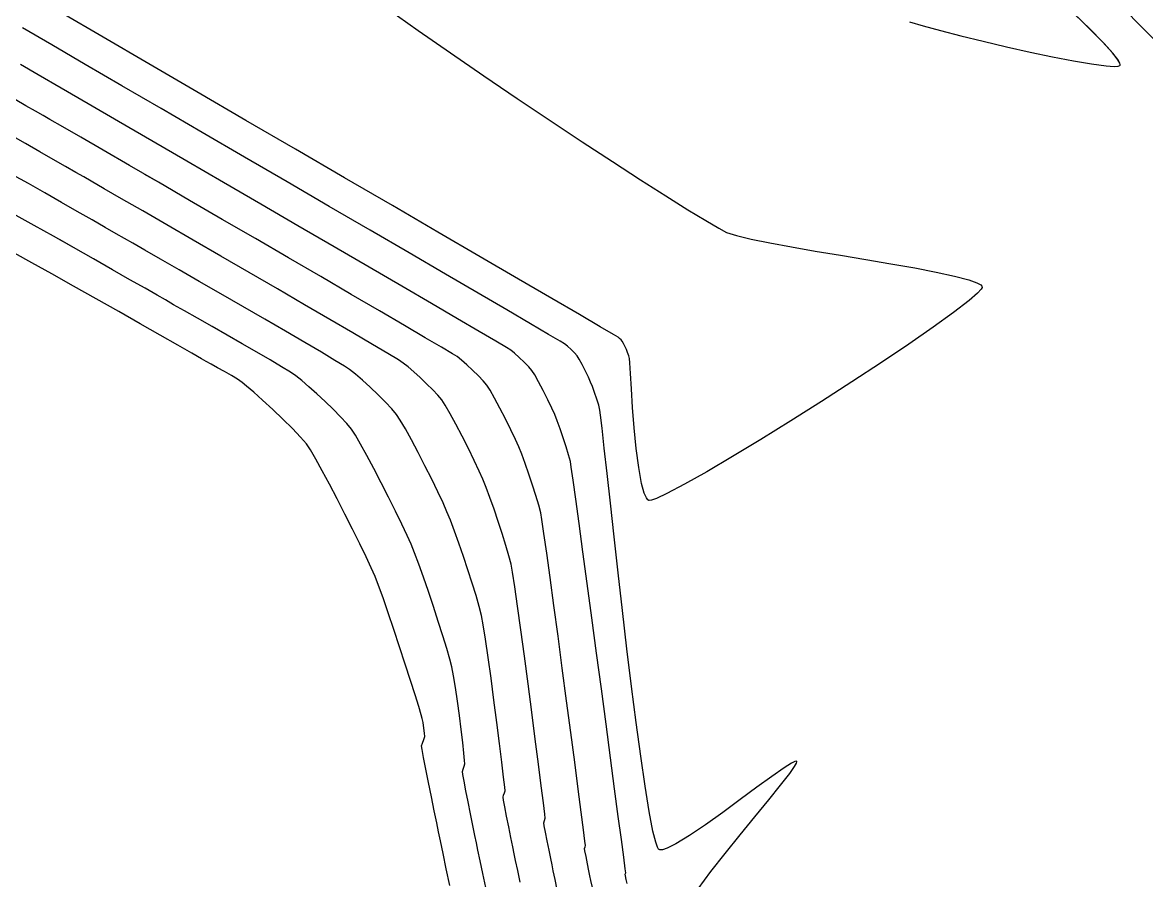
# Model space of a CAD drawing. Header units: metres. Extents: x 708868 to 711043, y 5411316 to 5413138.
# Drawn here: x 709590.9 to 709685.6, y 5411731.6 to 5411803.9 of the extents above; entities that cross this region are included whole.
import ezdxf

# ---------------------------------------------------------------- set-up
doc = ezdxf.new("R2010")
doc.units = ezdxf.units.M
for name, color, linetype in [('Rionegro 2010_Contours', 7, 'Continuous'), ('Rionegro 2014_Contours', 7, 'Continuous'), ('Rionegro 2018_Contours', 7, 'Continuous')]:
    doc.layers.add(name, color=color, linetype=linetype)

msp = doc.modelspace()

# ---------------------------------------------------------------- linework, layer by layer
at = {"layer": 'Rionegro 2010_Contours'}
for points in [[(709665.632, 5411803.98, 236), (709666.771, 5411803.635, 236), (709668.237, 5411803.23, 236), (709669.95, 5411802.787, 236), (709671.83, 5411802.325, 236), (709673.798, 5411801.863, 236), (709675.775, 5411801.422, 236), (709677.68, 5411801.021, 236), (709679.434, 5411800.68, 236), (709680.959, 5411800.419, 236), (709682.173, 5411800.258, 236), (709682.868, 5411800.215, 236), (709683.201, 5411800.238, 236), (709683.324, 5411800.283, 236), (709683.354, 5411800.315, 236), (709683.366, 5411800.359, 236), (709683.34, 5411800.487, 236), (709683.181, 5411800.769, 236), (709682.773, 5411801.296, 236), (709681.993, 5411802.157, 236), (709680.977, 5411803.193, 236), (709679.794, 5411804.349, 236)], [(709647.828, 5411730.899, 236), (709648.902, 5411732.344, 236), (709650.103, 5411733.882, 236), (709651.361, 5411735.446, 236), (709652.605, 5411736.968, 236), (709653.763, 5411738.384, 236), (709654.765, 5411739.624, 236), (709655.54, 5411740.624, 236), (709655.949, 5411741.204, 236), (709656.108, 5411741.49, 236), (709656.136, 5411741.601, 236), (709656.124, 5411741.631, 236), (709656.093, 5411741.646, 236), (709655.975, 5411741.625, 236), (709655.674, 5411741.479, 236), (709655.065, 5411741.095, 236), (709654.029, 5411740.37, 236), (709652.767, 5411739.447, 236), (709651.362, 5411738.407, 236), (709649.894, 5411737.331, 236), (709648.449, 5411736.297, 236), (709647.107, 5411735.388, 236), (709645.953, 5411734.682, 236), (709645.219, 5411734.319, 236), (709644.808, 5411734.19, 236), (709644.609, 5411734.182, 236), (709644.535, 5411734.204, 236), (709644.492, 5411734.238, 236), (709644.399, 5411734.392, 236), (709644.245, 5411734.826, 236), (709644.018, 5411735.755, 236), (709643.701, 5411737.417, 236), (709643.355, 5411739.554, 236), (709642.988, 5411742.08, 236), (709642.607, 5411744.908, 236), (709642.219, 5411747.953, 236), (709641.83, 5411751.127, 236), (709641.45, 5411754.343, 236), (709641.084, 5411757.517, 236), (709640.741, 5411760.56, 236), (709640.427, 5411763.387, 236), (709640.15, 5411765.911, 236), (709639.916, 5411768.046, 236), (709639.735, 5411769.705, 236), (709639.611, 5411770.801, 236), (709639.554, 5411771.249, 236), (709639.446, 5411771.651, 236), (709639.286, 5411772.165, 236), (709639.103, 5411772.714, 236), (709638.922, 5411773.221, 236), (709638.77, 5411773.609, 236), (709638.588, 5411774.008, 236), (709638.332, 5411774.53, 236), (709638.052, 5411775.073, 236), (709637.801, 5411775.535, 236), (709637.628, 5411775.815, 236), (709637.416, 5411776.057, 236), (709637.119, 5411776.351, 236), (709636.809, 5411776.633, 236), (709636.56, 5411776.839, 236), (709636.198, 5411777.056, 236), (709635.227, 5411777.627, 236), (709633.712, 5411778.514, 236), (709631.716, 5411779.68, 236), (709629.302, 5411781.089, 236), (709626.535, 5411782.703, 236), (709623.477, 5411784.486, 236), (709620.192, 5411786.401, 236), (709616.745, 5411788.41, 236), (709613.197, 5411790.477, 236), (709609.614, 5411792.564, 236), (709606.057, 5411794.635, 236), (709602.592, 5411796.653, 236), (709599.282, 5411798.58, 236), (709596.189, 5411800.381, 236), (709593.378, 5411802.017, 236), (709590.912, 5411803.451, 236)], [(709641.84, 5411731.327, 237), (709641.769, 5411731.681, 237), (709641.708, 5411731.993, 237), (709641.683, 5411732.131, 237), (709641.702, 5411732.19, 237), (709641.721, 5411732.25, 237), (709641.676, 5411732.588, 237), (709641.55, 5411733.546, 237), (709641.353, 5411735.042, 237), (709641.095, 5411736.994, 237), (709640.787, 5411739.322, 237), (709640.439, 5411741.944, 237), (709640.063, 5411744.778, 237), (709639.669, 5411747.744, 237), (709639.267, 5411750.759, 237), (709638.869, 5411753.743, 237), (709638.484, 5411756.614, 237), (709638.123, 5411759.291, 237), (709637.798, 5411761.693, 237), (709637.518, 5411763.737, 237), (709637.295, 5411765.344, 237), (709637.138, 5411766.431, 237), (709637.059, 5411766.917, 237), (709636.915, 5411767.463, 237), (709636.706, 5411768.154, 237), (709636.458, 5411768.915, 237), (709636.198, 5411769.672, 237), (709635.952, 5411770.351, 237), (709635.744, 5411770.877, 237), (709635.5, 5411771.416, 237), (709635.16, 5411772.117, 237), (709634.774, 5411772.883, 237), (709634.39, 5411773.614, 237), (709634.058, 5411774.211, 237), (709633.828, 5411774.578, 237), (709633.559, 5411774.892, 237), (709633.183, 5411775.275, 237), (709632.762, 5411775.673, 237), (709632.36, 5411776.032, 237), (709632.037, 5411776.295, 237), (709631.677, 5411776.515, 237), (709630.77, 5411777.052, 237), (709629.374, 5411777.872, 237), (709627.551, 5411778.939, 237), (709625.36, 5411780.22, 237), (709622.861, 5411781.678, 237), (709620.115, 5411783.28, 237), (709617.181, 5411784.99, 237), (709614.12, 5411786.773, 237), (709610.991, 5411788.595, 237), (709607.855, 5411790.42, 237), (709604.771, 5411792.214, 237), (709601.8, 5411793.942, 237), (709599.002, 5411795.569, 237), (709596.437, 5411797.06, 237), (709594.165, 5411798.38, 237), (709592.247, 5411799.495, 237), (709590.741, 5411800.369, 237)], [(709635.96, 5411730.803, 239), (709635.777, 5411731.675, 239), (709635.623, 5411732.415, 239), (709635.52, 5411732.91, 239), (709635.412, 5411733.439, 239), (709635.266, 5411734.158, 239), (709635.109, 5411734.942, 239), (709634.965, 5411735.669, 239), (709634.861, 5411736.214, 239), (709634.823, 5411736.452, 239), (709634.885, 5411736.648, 239), (709634.949, 5411736.843, 239), (709634.908, 5411737.195, 239), (709634.79, 5411738.139, 239), (709634.609, 5411739.574, 239), (709634.376, 5411741.397, 239), (709634.105, 5411743.504, 239), (709633.808, 5411745.792, 239), (709633.497, 5411748.16, 239), (709633.186, 5411750.503, 239), (709632.888, 5411752.719, 239), (709632.614, 5411754.705, 239), (709632.378, 5411756.358, 239), (709632.192, 5411757.575, 239), (709632.07, 5411758.254, 239), (709631.887, 5411758.965, 239), (709631.631, 5411759.841, 239), (709631.323, 5411760.827, 239), (709630.983, 5411761.866, 239), (709630.63, 5411762.9, 239), (709630.284, 5411763.874, 239), (709629.965, 5411764.73, 239), (709629.692, 5411765.412, 239), (709629.381, 5411766.108, 239), (709628.96, 5411766.995, 239), (709628.467, 5411767.996, 239), (709627.938, 5411769.038, 239), (709627.412, 5411770.044, 239), (709626.927, 5411770.941, 239), (709626.52, 5411771.652, 239), (709626.229, 5411772.102, 239), (709625.906, 5411772.49, 239), (709625.468, 5411772.957, 239), (709624.956, 5411773.467, 239), (709624.411, 5411773.982, 239), (709623.875, 5411774.468, 239), (709623.387, 5411774.888, 239), (709622.99, 5411775.206, 239), (709622.581, 5411775.468, 239), (709621.692, 5411776.003, 239), (709620.391, 5411776.773, 239), (709618.743, 5411777.742, 239), (709616.815, 5411778.87, 239), (709614.674, 5411780.119, 239), (709612.384, 5411781.451, 239), (709610.014, 5411782.828, 239), (709607.629, 5411784.212, 239), (709605.295, 5411785.565, 239), (709603.078, 5411786.849, 239), (709601.046, 5411788.024, 239), (709599.263, 5411789.055, 239), (709597.798, 5411789.901, 239), (709596.714, 5411790.526, 239), (709596.08, 5411790.89, 239), (709595.404, 5411791.278, 239), (709594.53, 5411791.78, 239), (709593.503, 5411792.371, 239), (709592.365, 5411793.023, 239), (709591.161, 5411793.711, 239), (709589.933, 5411794.409, 239)], [(709638.912, 5411730.998, 238), (709638.789, 5411731.592, 238), (709638.707, 5411731.986, 238), (709638.619, 5411732.417, 238), (709638.501, 5411733.005, 238), (709638.381, 5411733.607, 238), (709638.289, 5411734.083, 238), (709638.253, 5411734.292, 238), (709638.293, 5411734.419, 238), (709638.335, 5411734.546, 238), (709638.291, 5411734.896, 238), (709638.166, 5411735.865, 238), (709637.972, 5411737.359, 238), (709637.721, 5411739.287, 238), (709637.424, 5411741.556, 238), (709637.093, 5411744.073, 238), (709636.741, 5411746.745, 238), (709636.379, 5411749.48, 238), (709636.019, 5411752.184, 238), (709635.673, 5411754.766, 238), (709635.352, 5411757.132, 238), (709635.069, 5411759.189, 238), (709634.836, 5411760.846, 238), (709634.664, 5411762.009, 238), (709634.565, 5411762.585, 238), (709634.397, 5411763.228, 238), (709634.159, 5411764.03, 238), (709633.874, 5411764.927, 238), (709633.564, 5411765.853, 238), (709633.253, 5411766.741, 238), (709632.964, 5411767.527, 238), (709632.718, 5411768.144, 238), (709632.435, 5411768.776, 238), (709632.045, 5411769.589, 238), (709631.592, 5411770.498, 238), (709631.121, 5411771.414, 238), (709630.674, 5411772.251, 238), (709630.295, 5411772.922, 238), (709630.029, 5411773.34, 238), (709629.726, 5411773.698, 238), (709629.31, 5411774.134, 238), (709628.83, 5411774.601, 238), (709628.337, 5411775.056, 238), (709627.881, 5411775.454, 238), (709627.513, 5411775.751, 238), (709627.127, 5411775.991, 238), (709626.217, 5411776.535, 238), (709624.845, 5411777.344, 238), (709623.077, 5411778.381, 238), (709620.977, 5411779.609, 238), (709618.609, 5411780.992, 238), (709616.036, 5411782.491, 238), (709613.324, 5411784.07, 238), (709610.537, 5411785.692, 238), (709607.738, 5411787.319, 238), (709604.993, 5411788.914, 238), (709602.364, 5411790.44, 238), (709601.159, 5411791.14, 238)], [(709629.929, 5411731.011, 241), (709629.683, 5411732.184, 241), (709629.458, 5411733.26, 241), (709629.274, 5411734.147, 241), (709629.147, 5411734.759, 241), (709629.017, 5411735.394, 241), (709628.845, 5411736.24, 241), (709628.649, 5411737.208, 241), (709628.448, 5411738.21, 241), (709628.261, 5411739.156, 241), (709628.105, 5411739.957, 241), (709628, 5411740.526, 241), (709627.963, 5411740.773, 241), (709628.019, 5411740.978, 241), (709628.117, 5411741.231, 241), (709628.177, 5411741.437, 241), (709628.156, 5411741.698, 241), (709628.091, 5411742.322, 241), (709627.99, 5411743.224, 241), (709627.86, 5411744.316, 241), (709627.711, 5411745.511, 241), (709627.55, 5411746.722, 241), (709627.386, 5411747.864, 241), (709627.226, 5411748.849, 241), (709627.081, 5411749.59, 241), (709626.908, 5411750.256, 241), (709626.647, 5411751.153, 241), (709626.318, 5411752.226, 241), (709625.938, 5411753.419, 241), (709625.527, 5411754.675, 241), (709625.102, 5411755.938, 241), (709624.682, 5411757.153, 241), (709624.286, 5411758.264, 241), (709623.933, 5411759.213, 241), (709623.64, 5411759.947, 241), (709623.316, 5411760.678, 241), (709622.873, 5411761.621, 241), (709622.343, 5411762.714, 241), (709621.753, 5411763.9, 241), (709621.134, 5411765.118, 241), (709620.515, 5411766.31, 241), (709619.926, 5411767.416, 241), (709619.396, 5411768.377, 241), (709618.954, 5411769.133, 241), (709618.629, 5411769.626, 241), (709618.231, 5411770.111, 241), (709617.699, 5411770.687, 241), (709617.074, 5411771.321, 241), (709616.396, 5411771.976, 241), (709615.704, 5411772.618, 241), (709615.038, 5411773.213, 241), (709614.438, 5411773.724, 241), (709613.944, 5411774.118, 241), (709613.477, 5411774.434, 241), (709612.736, 5411774.895, 241), (709611.777, 5411775.468, 241), (709610.657, 5411776.125, 241), (709609.429, 5411776.835, 241), (709608.152, 5411777.568, 241), (709606.879, 5411778.294, 241), (709605.667, 5411778.983, 241), (709604.571, 5411779.604, 241), (709603.648, 5411780.128, 241), (709602.952, 5411780.524, 241), (709602.256, 5411780.923, 241), (709601.241, 5411781.505, 241), (709599.968, 5411782.233, 241), (709598.5, 5411783.073, 241), (709596.898, 5411783.986, 241), (709595.224, 5411784.937, 241), (709594.081, 5411785.584, 241)], [(709626.904, 5411731.166, 242), (709626.606, 5411732.58, 242), (709626.336, 5411733.876, 242), (709626.114, 5411734.946, 242), (709625.961, 5411735.684, 242), (709625.804, 5411736.449, 242), (709625.596, 5411737.469, 242), (709625.36, 5411738.636, 242), (709625.118, 5411739.843, 242), (709624.892, 5411740.984, 242), (709624.705, 5411741.95, 242), (709624.577, 5411742.636, 242), (709624.533, 5411742.933, 242), (709624.601, 5411743.181, 242), (709624.719, 5411743.486, 242), (709624.791, 5411743.734, 242), (709624.776, 5411744.002, 242), (709624.723, 5411744.44, 242), (709624.652, 5411744.906, 242), (709624.586, 5411745.258, 242), (709624.497, 5411745.562, 242), (709624.286, 5411746.245, 242), (709623.976, 5411747.232, 242), (709623.59, 5411748.449, 242), (709623.149, 5411749.823, 242), (709622.676, 5411751.28, 242), (709622.193, 5411752.745, 242), (709621.724, 5411754.145, 242), (709621.289, 5411755.406, 242), (709620.912, 5411756.454, 242), (709620.614, 5411757.214, 242), (709620.295, 5411757.935, 242), (709619.855, 5411758.875, 242), (709619.321, 5411759.981, 242), (709618.719, 5411761.2, 242), (709618.076, 5411762.479, 242), (709617.418, 5411763.762, 242), (709616.771, 5411764.998, 242), (709616.162, 5411766.132, 242), (709615.618, 5411767.111, 242), (709615.165, 5411767.881, 242), (709614.83, 5411768.389, 242), (709614.34, 5411768.97, 242), (709613.657, 5411769.688, 242), (709612.849, 5411770.484, 242), (709611.988, 5411771.299, 242), (709611.144, 5411772.075, 242), (709610.388, 5411772.752, 242), (709609.79, 5411773.271, 242), (709609.42, 5411773.573, 242), (709609.028, 5411773.839, 242), (709608.51, 5411774.153, 242), (709607.926, 5411774.487, 242), (709607.337, 5411774.814, 242), (709606.804, 5411775.108, 242), (709606.388, 5411775.341, 242), (709605.994, 5411775.567, 242), (709605.171, 5411776.038, 242), (709603.99, 5411776.713, 242), (709602.524, 5411777.551, 242), (709600.842, 5411778.509, 242), (709599.018, 5411779.547, 242), (709597.121, 5411780.622, 242), (709595.224, 5411781.694, 242), (709593.397, 5411782.72, 242), (709591.712, 5411783.659, 242), (709590.24, 5411784.47, 242)]]:
    msp.add_polyline3d(points, dxfattribs=at)
at = {"layer": 'Rionegro 2014_Contours'}
for points in [[(709621.638, 5411805.098, 235), (709624.241, 5411803.245, 235), (709626.965, 5411801.342, 235), (709629.76, 5411799.42, 235), (709632.573, 5411797.511, 235), (709635.353, 5411795.648, 235), (709638.049, 5411793.862, 235), (709640.609, 5411792.186, 235), (709642.981, 5411790.651, 235), (709645.114, 5411789.29, 235), (709646.956, 5411788.134, 235), (709648.456, 5411787.217, 235), (709649.562, 5411786.569, 235), (709650.222, 5411786.222, 235), (709651.051, 5411785.946, 235), (709652.285, 5411785.646, 235), (709653.852, 5411785.328, 235), (709655.676, 5411784.994, 235), (709657.683, 5411784.648, 235), (709659.799, 5411784.295, 235), (709661.95, 5411783.938, 235), (709664.061, 5411783.58, 235), (709666.059, 5411783.225, 235), (709667.869, 5411782.878, 235), (709669.417, 5411782.542, 235), (709670.628, 5411782.22, 235), (709671.305, 5411781.976, 235), (709671.618, 5411781.802, 235), (709671.724, 5411781.691, 235), (709671.745, 5411781.637, 235), (709671.741, 5411781.582, 235), (709671.658, 5411781.43, 235), (709671.356, 5411781.099, 235), (709670.65, 5411780.482, 235), (709669.334, 5411779.465, 235), (709667.611, 5411778.222, 235), (709665.558, 5411776.801, 235), (709663.255, 5411775.252, 235), (709660.779, 5411773.625, 235), (709658.209, 5411771.97, 235), (709655.623, 5411770.335, 235), (709653.099, 5411768.77, 235), (709650.716, 5411767.326, 235), (709648.552, 5411766.05, 235), (709646.686, 5411764.994, 235), (709645.196, 5411764.206, 235), (709644.326, 5411763.802, 235), (709643.889, 5411763.648, 235), (709643.71, 5411763.623, 235), (709643.655, 5411763.634, 235), (709643.588, 5411763.678, 235), (709643.459, 5411763.839, 235), (709643.278, 5411764.248, 235), (709643.059, 5411765.06, 235), (709642.818, 5411766.412, 235), (709642.614, 5411768.015, 235), (709642.444, 5411769.738, 235), (709642.307, 5411771.451, 235), (709642.2, 5411773.023, 235), (709642.123, 5411774.322, 235), (709642.073, 5411775.218, 235), (709642.049, 5411775.581, 235), (709641.981, 5411775.818, 235), (709641.883, 5411776.11, 235), (709641.796, 5411776.342, 235), (709641.684, 5411776.58, 235), (709641.536, 5411776.868, 235), (709641.428, 5411777.053, 235), (709641.329, 5411777.162, 235), (709641.196, 5411777.288, 235), (709641.083, 5411777.383, 235), (709640.688, 5411777.616, 235), (709639.576, 5411778.265, 235), (709637.823, 5411779.289, 235), (709635.503, 5411780.641, 235), (709632.693, 5411782.28, 235), (709629.467, 5411784.161, 235), (709625.9, 5411786.24, 235), (709622.068, 5411788.474, 235), (709618.046, 5411790.818, 235), (709613.909, 5411793.228, 235), (709609.733, 5411795.662, 235), (709605.592, 5411798.075, 235), (709601.562, 5411800.423, 235), (709597.718, 5411802.663, 235), (709594.135, 5411804.751, 235)], [(709687.407, 5411801.304, 235), (709685.367, 5411803.341, 235), (709683.44, 5411805.276, 235)], [(709665.632, 5411803.98, 236), (709666.771, 5411803.635, 236), (709668.237, 5411803.23, 236), (709669.95, 5411802.787, 236), (709671.83, 5411802.325, 236), (709673.798, 5411801.863, 236), (709675.775, 5411801.422, 236), (709677.68, 5411801.021, 236), (709679.434, 5411800.68, 236), (709680.959, 5411800.419, 236), (709682.173, 5411800.258, 236), (709682.868, 5411800.215, 236), (709683.201, 5411800.238, 236), (709683.324, 5411800.283, 236), (709683.354, 5411800.315, 236), (709683.366, 5411800.36, 236), (709683.334, 5411800.493, 236), (709683.161, 5411800.791, 236), (709682.719, 5411801.351, 236), (709681.884, 5411802.27, 236), (709680.806, 5411803.371, 236), (709679.56, 5411804.593, 236)], [(709647.828, 5411730.899, 236), (709648.902, 5411732.344, 236), (709650.103, 5411733.882, 236), (709651.361, 5411735.446, 236), (709652.605, 5411736.968, 236), (709653.763, 5411738.384, 236), (709654.765, 5411739.624, 236), (709655.54, 5411740.624, 236), (709655.949, 5411741.204, 236), (709656.108, 5411741.49, 236), (709656.136, 5411741.601, 236), (709656.124, 5411741.631, 236), (709656.093, 5411741.646, 236), (709655.975, 5411741.625, 236), (709655.674, 5411741.479, 236), (709655.065, 5411741.095, 236), (709654.029, 5411740.37, 236), (709652.767, 5411739.447, 236), (709651.362, 5411738.407, 236), (709649.894, 5411737.331, 236), (709648.449, 5411736.297, 236), (709647.107, 5411735.388, 236), (709645.953, 5411734.682, 236), (709645.219, 5411734.319, 236), (709644.808, 5411734.19, 236), (709644.609, 5411734.182, 236), (709644.535, 5411734.204, 236), (709644.492, 5411734.238, 236), (709644.399, 5411734.392, 236), (709644.245, 5411734.826, 236), (709644.018, 5411735.755, 236), (709643.701, 5411737.417, 236), (709643.355, 5411739.554, 236), (709642.988, 5411742.08, 236), (709642.607, 5411744.908, 236), (709642.219, 5411747.953, 236), (709641.83, 5411751.127, 236), (709641.45, 5411754.343, 236), (709641.084, 5411757.517, 236), (709640.741, 5411760.56, 236), (709640.427, 5411763.387, 236), (709640.15, 5411765.911, 236), (709639.916, 5411768.046, 236), (709639.735, 5411769.705, 236), (709639.611, 5411770.801, 236), (709639.554, 5411771.249, 236), (709639.446, 5411771.651, 236), (709639.286, 5411772.165, 236), (709639.103, 5411772.714, 236), (709638.922, 5411773.221, 236), (709638.77, 5411773.609, 236), (709638.588, 5411774.008, 236), (709638.332, 5411774.53, 236), (709638.052, 5411775.073, 236), (709637.801, 5411775.535, 236), (709637.628, 5411775.815, 236), (709637.416, 5411776.057, 236), (709637.119, 5411776.351, 236), (709636.809, 5411776.633, 236), (709636.56, 5411776.839, 236), (709636.198, 5411777.056, 236), (709635.227, 5411777.627, 236), (709633.712, 5411778.514, 236), (709631.716, 5411779.68, 236), (709629.302, 5411781.089, 236), (709626.535, 5411782.703, 236), (709623.477, 5411784.486, 236), (709620.192, 5411786.401, 236), (709616.745, 5411788.41, 236), (709613.197, 5411790.477, 236), (709609.614, 5411792.564, 236), (709606.057, 5411794.635, 236), (709602.592, 5411796.653, 236), (709599.282, 5411798.58, 236), (709596.189, 5411800.381, 236), (709593.378, 5411802.017, 236), (709590.912, 5411803.451, 236)], [(709641.84, 5411731.327, 237), (709641.769, 5411731.681, 237), (709641.708, 5411731.993, 237), (709641.683, 5411732.131, 237), (709641.702, 5411732.19, 237), (709641.721, 5411732.25, 237), (709641.676, 5411732.588, 237), (709641.55, 5411733.546, 237), (709641.353, 5411735.042, 237), (709641.095, 5411736.994, 237), (709640.787, 5411739.322, 237), (709640.439, 5411741.944, 237), (709640.063, 5411744.778, 237), (709639.669, 5411747.744, 237), (709639.267, 5411750.759, 237), (709638.869, 5411753.743, 237), (709638.484, 5411756.614, 237), (709638.123, 5411759.291, 237), (709637.798, 5411761.693, 237), (709637.518, 5411763.737, 237), (709637.295, 5411765.344, 237), (709637.138, 5411766.431, 237), (709637.059, 5411766.917, 237), (709636.915, 5411767.463, 237), (709636.706, 5411768.154, 237), (709636.458, 5411768.915, 237), (709636.198, 5411769.672, 237), (709635.952, 5411770.351, 237), (709635.744, 5411770.877, 237), (709635.5, 5411771.416, 237), (709635.16, 5411772.117, 237), (709634.774, 5411772.883, 237), (709634.39, 5411773.614, 237), (709634.058, 5411774.211, 237), (709633.828, 5411774.578, 237), (709633.559, 5411774.892, 237), (709633.183, 5411775.275, 237), (709632.762, 5411775.673, 237), (709632.36, 5411776.032, 237), (709632.037, 5411776.295, 237), (709631.677, 5411776.515, 237), (709630.77, 5411777.052, 237), (709629.374, 5411777.872, 237), (709627.551, 5411778.939, 237), (709625.36, 5411780.22, 237), (709622.861, 5411781.678, 237), (709620.115, 5411783.28, 237), (709617.181, 5411784.99, 237), (709614.12, 5411786.773, 237), (709610.991, 5411788.595, 237), (709607.855, 5411790.42, 237), (709604.771, 5411792.214, 237), (709601.8, 5411793.942, 237), (709599.002, 5411795.569, 237), (709596.437, 5411797.06, 237), (709594.165, 5411798.38, 237), (709592.247, 5411799.495, 237), (709590.741, 5411800.369, 237)], [(709638.912, 5411730.998, 238), (709638.789, 5411731.592, 238), (709638.707, 5411731.986, 238), (709638.619, 5411732.417, 238), (709638.501, 5411733.005, 238), (709638.381, 5411733.607, 238), (709638.289, 5411734.083, 238), (709638.253, 5411734.292, 238), (709638.293, 5411734.419, 238), (709638.335, 5411734.546, 238), (709638.291, 5411734.896, 238), (709638.166, 5411735.865, 238), (709637.972, 5411737.359, 238), (709637.721, 5411739.287, 238), (709637.424, 5411741.556, 238), (709637.093, 5411744.073, 238), (709636.741, 5411746.745, 238), (709636.379, 5411749.48, 238), (709636.019, 5411752.184, 238), (709635.673, 5411754.766, 238), (709635.352, 5411757.132, 238), (709635.069, 5411759.189, 238), (709634.836, 5411760.846, 238), (709634.664, 5411762.009, 238), (709634.565, 5411762.585, 238), (709634.397, 5411763.228, 238), (709634.159, 5411764.03, 238), (709633.874, 5411764.927, 238), (709633.564, 5411765.853, 238), (709633.253, 5411766.741, 238), (709632.964, 5411767.527, 238), (709632.718, 5411768.144, 238), (709632.435, 5411768.776, 238), (709632.045, 5411769.589, 238), (709631.592, 5411770.498, 238), (709631.121, 5411771.414, 238), (709630.674, 5411772.251, 238), (709630.295, 5411772.922, 238), (709630.029, 5411773.34, 238), (709629.726, 5411773.698, 238), (709629.31, 5411774.134, 238), (709628.83, 5411774.601, 238), (709628.337, 5411775.056, 238), (709627.881, 5411775.454, 238), (709627.513, 5411775.751, 238), (709627.127, 5411775.991, 238), (709626.217, 5411776.535, 238), (709624.845, 5411777.344, 238), (709623.077, 5411778.381, 238), (709620.977, 5411779.609, 238), (709618.609, 5411780.992, 238), (709616.036, 5411782.491, 238), (709613.324, 5411784.07, 238), (709610.537, 5411785.692, 238), (709607.738, 5411787.319, 238), (709604.993, 5411788.914, 238), (709602.364, 5411790.44, 238), (709599.916, 5411791.861, 238), (709597.714, 5411793.138, 238), (709595.822, 5411794.235, 238), (709594.303, 5411795.115, 238), (709593.223, 5411795.74, 238), (709592.645, 5411796.073, 238), (709592.004, 5411796.441, 238), (709591.21, 5411796.899, 238), (709590.3, 5411797.423, 238)], [(709635.96, 5411730.803, 239), (709635.777, 5411731.675, 239), (709635.623, 5411732.415, 239), (709635.52, 5411732.91, 239), (709635.412, 5411733.439, 239), (709635.266, 5411734.158, 239), (709635.109, 5411734.942, 239), (709634.965, 5411735.669, 239), (709634.861, 5411736.214, 239), (709634.823, 5411736.452, 239), (709634.885, 5411736.648, 239), (709634.949, 5411736.843, 239), (709634.908, 5411737.195, 239), (709634.79, 5411738.139, 239), (709634.609, 5411739.574, 239), (709634.376, 5411741.397, 239), (709634.105, 5411743.504, 239), (709633.808, 5411745.792, 239), (709633.497, 5411748.16, 239), (709633.186, 5411750.503, 239), (709632.888, 5411752.719, 239), (709632.614, 5411754.705, 239), (709632.378, 5411756.358, 239), (709632.192, 5411757.575, 239), (709632.07, 5411758.254, 239), (709631.887, 5411758.965, 239), (709631.631, 5411759.841, 239), (709631.323, 5411760.827, 239), (709630.983, 5411761.866, 239), (709630.63, 5411762.9, 239), (709630.284, 5411763.874, 239), (709629.965, 5411764.73, 239), (709629.692, 5411765.412, 239), (709629.381, 5411766.108, 239), (709628.96, 5411766.995, 239), (709628.467, 5411767.996, 239), (709627.938, 5411769.038, 239), (709627.412, 5411770.044, 239), (709626.927, 5411770.941, 239), (709626.52, 5411771.652, 239), (709626.229, 5411772.102, 239), (709625.906, 5411772.49, 239), (709625.468, 5411772.957, 239), (709624.956, 5411773.467, 239), (709624.411, 5411773.982, 239), (709623.875, 5411774.468, 239), (709623.387, 5411774.888, 239), (709622.99, 5411775.206, 239), (709622.581, 5411775.468, 239), (709621.692, 5411776.003, 239), (709620.391, 5411776.773, 239), (709618.743, 5411777.742, 239), (709616.815, 5411778.87, 239), (709614.674, 5411780.119, 239), (709612.384, 5411781.451, 239), (709610.014, 5411782.828, 239), (709607.629, 5411784.212, 239), (709605.295, 5411785.565, 239), (709603.078, 5411786.849, 239), (709601.046, 5411788.024, 239), (709599.263, 5411789.055, 239), (709597.798, 5411789.901, 239), (709596.714, 5411790.526, 239), (709596.08, 5411790.89, 239), (709595.404, 5411791.278, 239), (709594.53, 5411791.78, 239), (709593.503, 5411792.371, 239), (709592.365, 5411793.023, 239), (709591.161, 5411793.711, 239), (709589.933, 5411794.409, 239)], [(709632.831, 5411731.445, 240), (709632.623, 5411732.441, 240), (709632.451, 5411733.271, 240), (709632.334, 5411733.835, 240), (709632.212, 5411734.426, 240), (709632.05, 5411735.224, 240), (709631.869, 5411736.122, 240), (709631.691, 5411737.015, 240), (709631.538, 5411737.798, 240), (709631.431, 5411738.366, 240), (709631.393, 5411738.612, 240), (709631.438, 5411738.776, 240), (709631.515, 5411738.977, 240), (709631.563, 5411739.14, 240), (709631.529, 5411739.467, 240), (709631.43, 5411740.313, 240), (709631.278, 5411741.572, 240), (709631.085, 5411743.139, 240), (709630.862, 5411744.91, 240), (709630.622, 5411746.779, 240), (709630.376, 5411748.642, 240), (709630.136, 5411750.392, 240), (709629.915, 5411751.926, 240), (709629.724, 5411753.137, 240), (709629.575, 5411753.922, 240), (709629.382, 5411754.678, 240), (709629.115, 5411755.605, 240), (709628.793, 5411756.652, 240), (709628.433, 5411757.77, 240), (709628.053, 5411758.909, 240), (709627.668, 5411760.019, 240), (709627.297, 5411761.051, 240), (709626.958, 5411761.954, 240), (709626.666, 5411762.679, 240), (709626.338, 5411763.418, 240), (709625.898, 5411764.351, 240), (709625.379, 5411765.414, 240), (709624.814, 5411766.541, 240), (709624.234, 5411767.667, 240), (709623.673, 5411768.728, 240), (709623.164, 5411769.657, 240), (709622.738, 5411770.391, 240), (709622.429, 5411770.864, 240), (709622.034, 5411771.339, 240), (709621.498, 5411771.911, 240), (709620.872, 5411772.534, 240), (709620.205, 5411773.165, 240), (709619.549, 5411773.759, 240), (709618.953, 5411774.273, 240), (709618.467, 5411774.662, 240), (709618.044, 5411774.939, 240), (709617.232, 5411775.435, 240), (709616.092, 5411776.114, 240), (709614.685, 5411776.943, 240), (709613.074, 5411777.885, 240), (709611.319, 5411778.905, 240), (709609.482, 5411779.97, 240), (709607.625, 5411781.043, 240), (709605.81, 5411782.09, 240), (709604.099, 5411783.076, 240), (709602.552, 5411783.965, 240), (709601.231, 5411784.724, 240), (709600.199, 5411785.316, 240), (709599.516, 5411785.707, 240), (709598.818, 5411786.107, 240), (709597.892, 5411786.638, 240), (709596.783, 5411787.275, 240), (709595.536, 5411787.988, 240), (709594.197, 5411788.753, 240), (709592.811, 5411789.542, 240), (709591.423, 5411790.327, 240), (709590.079, 5411791.083, 240)], [(709629.929, 5411731.011, 241), (709629.683, 5411732.184, 241), (709629.458, 5411733.26, 241), (709629.274, 5411734.147, 241), (709629.147, 5411734.759, 241), (709629.017, 5411735.394, 241), (709628.845, 5411736.24, 241), (709628.649, 5411737.208, 241), (709628.448, 5411738.21, 241), (709628.261, 5411739.156, 241), (709628.105, 5411739.957, 241), (709628, 5411740.526, 241), (709627.963, 5411740.773, 241), (709628.019, 5411740.978, 241), (709628.117, 5411741.231, 241), (709628.177, 5411741.437, 241), (709628.156, 5411741.698, 241), (709628.091, 5411742.322, 241), (709627.99, 5411743.224, 241), (709627.86, 5411744.316, 241), (709627.711, 5411745.511, 241), (709627.55, 5411746.722, 241), (709627.386, 5411747.864, 241), (709627.226, 5411748.849, 241), (709627.081, 5411749.59, 241), (709626.908, 5411750.256, 241), (709626.647, 5411751.153, 241), (709626.318, 5411752.226, 241), (709625.938, 5411753.419, 241), (709625.527, 5411754.675, 241), (709625.102, 5411755.938, 241), (709624.682, 5411757.153, 241), (709624.286, 5411758.264, 241), (709623.933, 5411759.213, 241), (709623.64, 5411759.947, 241), (709623.316, 5411760.678, 241), (709622.873, 5411761.621, 241), (709622.343, 5411762.714, 241), (709621.753, 5411763.9, 241), (709621.134, 5411765.118, 241), (709620.515, 5411766.31, 241), (709619.926, 5411767.416, 241), (709619.396, 5411768.377, 241), (709618.954, 5411769.133, 241), (709618.629, 5411769.626, 241), (709618.231, 5411770.111, 241), (709617.699, 5411770.687, 241), (709617.074, 5411771.321, 241), (709616.396, 5411771.976, 241), (709615.704, 5411772.618, 241), (709615.038, 5411773.213, 241), (709614.438, 5411773.724, 241), (709613.944, 5411774.118, 241), (709613.477, 5411774.434, 241), (709612.736, 5411774.895, 241), (709611.777, 5411775.468, 241), (709610.657, 5411776.125, 241), (709609.429, 5411776.835, 241), (709608.152, 5411777.568, 241), (709606.879, 5411778.294, 241), (709605.667, 5411778.983, 241), (709604.571, 5411779.604, 241), (709603.648, 5411780.128, 241), (709602.952, 5411780.524, 241), (709602.256, 5411780.923, 241), (709601.241, 5411781.505, 241), (709599.968, 5411782.233, 241), (709598.5, 5411783.073, 241), (709596.898, 5411783.986, 241), (709595.224, 5411784.937, 241), (709593.54, 5411785.89, 241), (709591.909, 5411786.808, 241), (709590.391, 5411787.654, 241)], [(709626.904, 5411731.166, 242), (709626.606, 5411732.58, 242), (709626.336, 5411733.876, 242), (709626.114, 5411734.946, 242), (709625.961, 5411735.684, 242), (709625.804, 5411736.449, 242), (709625.596, 5411737.469, 242), (709625.36, 5411738.636, 242), (709625.118, 5411739.843, 242), (709624.892, 5411740.984, 242), (709624.705, 5411741.95, 242), (709624.577, 5411742.636, 242), (709624.533, 5411742.933, 242), (709624.601, 5411743.181, 242), (709624.719, 5411743.486, 242), (709624.791, 5411743.734, 242), (709624.776, 5411744.002, 242), (709624.723, 5411744.44, 242), (709624.652, 5411744.906, 242), (709624.586, 5411745.258, 242), (709624.497, 5411745.562, 242), (709624.286, 5411746.245, 242), (709623.976, 5411747.232, 242), (709623.59, 5411748.449, 242), (709623.149, 5411749.823, 242), (709622.676, 5411751.28, 242), (709622.193, 5411752.745, 242), (709621.724, 5411754.145, 242), (709621.289, 5411755.406, 242), (709620.912, 5411756.454, 242), (709620.614, 5411757.214, 242), (709620.295, 5411757.935, 242), (709619.855, 5411758.875, 242), (709619.321, 5411759.981, 242), (709618.719, 5411761.2, 242), (709618.076, 5411762.479, 242), (709617.418, 5411763.762, 242), (709616.771, 5411764.998, 242), (709616.162, 5411766.132, 242), (709615.618, 5411767.111, 242), (709615.165, 5411767.881, 242), (709614.83, 5411768.389, 242), (709614.34, 5411768.97, 242), (709613.657, 5411769.688, 242), (709612.849, 5411770.484, 242), (709611.988, 5411771.299, 242), (709611.144, 5411772.075, 242), (709610.388, 5411772.752, 242), (709609.79, 5411773.271, 242), (709609.42, 5411773.573, 242), (709609.028, 5411773.839, 242), (709608.51, 5411774.153, 242), (709607.926, 5411774.487, 242), (709607.337, 5411774.814, 242), (709606.804, 5411775.108, 242), (709606.388, 5411775.341, 242), (709605.994, 5411775.567, 242), (709605.171, 5411776.038, 242), (709603.99, 5411776.713, 242), (709602.524, 5411777.551, 242), (709600.842, 5411778.509, 242), (709599.018, 5411779.547, 242), (709597.121, 5411780.622, 242), (709595.224, 5411781.694, 242), (709593.397, 5411782.72, 242), (709591.712, 5411783.659, 242), (709590.24, 5411784.47, 242)]]:
    msp.add_polyline3d(points, dxfattribs=at)
at = {"layer": 'Rionegro 2018_Contours'}
for points in [[(709621.638, 5411805.098, 235), (709624.241, 5411803.245, 235), (709626.965, 5411801.342, 235), (709629.76, 5411799.42, 235), (709632.573, 5411797.511, 235), (709635.353, 5411795.648, 235), (709638.049, 5411793.862, 235), (709640.609, 5411792.186, 235), (709642.981, 5411790.651, 235), (709645.114, 5411789.29, 235), (709646.956, 5411788.134, 235), (709648.456, 5411787.217, 235), (709649.562, 5411786.569, 235), (709650.222, 5411786.222, 235), (709651.051, 5411785.946, 235), (709652.285, 5411785.646, 235), (709653.852, 5411785.328, 235), (709655.676, 5411784.994, 235), (709657.683, 5411784.648, 235), (709659.799, 5411784.295, 235), (709661.95, 5411783.938, 235), (709664.061, 5411783.58, 235), (709666.059, 5411783.225, 235), (709667.869, 5411782.878, 235), (709669.417, 5411782.542, 235), (709670.628, 5411782.22, 235), (709671.305, 5411781.976, 235), (709671.618, 5411781.802, 235), (709671.724, 5411781.691, 235), (709671.745, 5411781.637, 235), (709671.741, 5411781.582, 235), (709671.658, 5411781.43, 235), (709671.356, 5411781.099, 235), (709670.65, 5411780.482, 235), (709669.334, 5411779.465, 235), (709667.611, 5411778.222, 235), (709665.558, 5411776.801, 235), (709663.255, 5411775.252, 235), (709660.779, 5411773.625, 235), (709658.209, 5411771.97, 235), (709655.623, 5411770.335, 235), (709653.099, 5411768.77, 235), (709650.716, 5411767.326, 235), (709648.552, 5411766.05, 235), (709646.686, 5411764.994, 235), (709645.196, 5411764.206, 235), (709644.326, 5411763.802, 235), (709643.889, 5411763.648, 235), (709643.71, 5411763.623, 235), (709643.655, 5411763.634, 235), (709643.588, 5411763.678, 235), (709643.459, 5411763.839, 235), (709643.278, 5411764.248, 235), (709643.059, 5411765.06, 235), (709642.818, 5411766.412, 235), (709642.614, 5411768.015, 235), (709642.444, 5411769.738, 235), (709642.307, 5411771.451, 235), (709642.2, 5411773.023, 235), (709642.123, 5411774.322, 235), (709642.073, 5411775.218, 235), (709642.049, 5411775.581, 235), (709641.981, 5411775.818, 235), (709641.883, 5411776.11, 235), (709641.796, 5411776.342, 235), (709641.684, 5411776.58, 235), (709641.536, 5411776.868, 235), (709641.428, 5411777.053, 235), (709641.329, 5411777.162, 235), (709641.196, 5411777.288, 235), (709641.083, 5411777.383, 235), (709640.688, 5411777.616, 235), (709639.576, 5411778.265, 235), (709637.823, 5411779.289, 235), (709635.503, 5411780.641, 235), (709632.693, 5411782.28, 235), (709629.467, 5411784.161, 235), (709625.9, 5411786.24, 235), (709622.068, 5411788.474, 235), (709618.046, 5411790.818, 235), (709613.909, 5411793.228, 235), (709609.733, 5411795.662, 235), (709605.592, 5411798.075, 235), (709601.562, 5411800.423, 235), (709597.718, 5411802.663, 235), (709594.135, 5411804.751, 235)], [(709687.407, 5411801.304, 235), (709685.367, 5411803.341, 235), (709683.44, 5411805.276, 235)], [(709665.632, 5411803.98, 236), (709666.771, 5411803.635, 236), (709668.237, 5411803.23, 236), (709669.95, 5411802.787, 236), (709671.83, 5411802.325, 236), (709673.798, 5411801.863, 236), (709675.775, 5411801.422, 236), (709677.68, 5411801.021, 236), (709679.434, 5411800.68, 236), (709680.959, 5411800.419, 236), (709682.173, 5411800.258, 236), (709682.868, 5411800.215, 236), (709683.201, 5411800.238, 236), (709683.324, 5411800.283, 236), (709683.354, 5411800.315, 236), (709683.366, 5411800.36, 236), (709683.334, 5411800.493, 236), (709683.161, 5411800.791, 236), (709682.719, 5411801.351, 236), (709681.884, 5411802.27, 236), (709680.806, 5411803.371, 236), (709679.56, 5411804.593, 236)], [(709647.828, 5411730.899, 236), (709648.902, 5411732.344, 236), (709650.103, 5411733.882, 236), (709651.361, 5411735.446, 236), (709652.605, 5411736.968, 236), (709653.763, 5411738.384, 236), (709654.765, 5411739.624, 236), (709655.54, 5411740.624, 236), (709655.949, 5411741.204, 236), (709656.108, 5411741.49, 236), (709656.136, 5411741.601, 236), (709656.124, 5411741.631, 236), (709656.093, 5411741.646, 236), (709655.975, 5411741.625, 236), (709655.674, 5411741.479, 236), (709655.065, 5411741.095, 236), (709654.029, 5411740.37, 236), (709652.767, 5411739.447, 236), (709651.362, 5411738.407, 236), (709649.894, 5411737.331, 236), (709648.449, 5411736.297, 236), (709647.107, 5411735.388, 236), (709645.953, 5411734.682, 236), (709645.219, 5411734.319, 236), (709644.808, 5411734.19, 236), (709644.609, 5411734.182, 236), (709644.535, 5411734.204, 236), (709644.492, 5411734.238, 236), (709644.399, 5411734.392, 236), (709644.245, 5411734.826, 236), (709644.018, 5411735.755, 236), (709643.701, 5411737.417, 236), (709643.355, 5411739.554, 236), (709642.988, 5411742.08, 236), (709642.607, 5411744.908, 236), (709642.219, 5411747.953, 236), (709641.83, 5411751.127, 236), (709641.45, 5411754.343, 236), (709641.084, 5411757.517, 236), (709640.741, 5411760.56, 236), (709640.427, 5411763.387, 236), (709640.15, 5411765.911, 236), (709639.916, 5411768.046, 236), (709639.735, 5411769.705, 236), (709639.611, 5411770.801, 236), (709639.554, 5411771.249, 236), (709639.446, 5411771.651, 236), (709639.286, 5411772.165, 236), (709639.103, 5411772.714, 236), (709638.922, 5411773.221, 236), (709638.77, 5411773.609, 236), (709638.588, 5411774.008, 236), (709638.332, 5411774.53, 236), (709638.052, 5411775.073, 236), (709637.801, 5411775.535, 236), (709637.628, 5411775.815, 236), (709637.416, 5411776.057, 236), (709637.119, 5411776.351, 236), (709636.809, 5411776.633, 236), (709636.56, 5411776.839, 236), (709636.198, 5411777.056, 236), (709635.227, 5411777.627, 236), (709633.712, 5411778.514, 236), (709631.716, 5411779.68, 236), (709629.302, 5411781.089, 236), (709626.535, 5411782.703, 236), (709623.477, 5411784.486, 236), (709620.192, 5411786.401, 236), (709616.745, 5411788.41, 236), (709613.197, 5411790.477, 236), (709609.614, 5411792.564, 236), (709606.057, 5411794.635, 236), (709602.592, 5411796.653, 236), (709599.282, 5411798.58, 236), (709596.189, 5411800.381, 236), (709593.378, 5411802.017, 236), (709590.912, 5411803.451, 236)], [(709641.84, 5411731.327, 237), (709641.769, 5411731.681, 237), (709641.708, 5411731.993, 237), (709641.683, 5411732.131, 237), (709641.702, 5411732.19, 237), (709641.721, 5411732.25, 237), (709641.676, 5411732.588, 237), (709641.55, 5411733.546, 237), (709641.353, 5411735.042, 237), (709641.095, 5411736.994, 237), (709640.787, 5411739.322, 237), (709640.439, 5411741.944, 237), (709640.063, 5411744.778, 237), (709639.669, 5411747.744, 237), (709639.267, 5411750.759, 237), (709638.869, 5411753.743, 237), (709638.484, 5411756.614, 237), (709638.123, 5411759.291, 237), (709637.798, 5411761.693, 237), (709637.518, 5411763.737, 237), (709637.295, 5411765.344, 237), (709637.138, 5411766.431, 237), (709637.059, 5411766.917, 237), (709636.915, 5411767.463, 237), (709636.706, 5411768.154, 237), (709636.458, 5411768.915, 237), (709636.198, 5411769.672, 237), (709635.952, 5411770.351, 237), (709635.744, 5411770.877, 237), (709635.5, 5411771.416, 237), (709635.16, 5411772.117, 237), (709634.774, 5411772.883, 237), (709634.39, 5411773.614, 237), (709634.058, 5411774.211, 237), (709633.828, 5411774.578, 237), (709633.559, 5411774.892, 237), (709633.183, 5411775.275, 237), (709632.762, 5411775.673, 237), (709632.36, 5411776.032, 237), (709632.037, 5411776.295, 237), (709631.677, 5411776.515, 237), (709630.77, 5411777.052, 237), (709629.374, 5411777.872, 237), (709627.551, 5411778.939, 237), (709625.36, 5411780.22, 237), (709622.861, 5411781.678, 237), (709620.115, 5411783.28, 237), (709617.181, 5411784.99, 237), (709614.12, 5411786.773, 237), (709610.991, 5411788.595, 237), (709607.855, 5411790.42, 237), (709604.771, 5411792.214, 237), (709601.8, 5411793.942, 237), (709599.002, 5411795.569, 237), (709596.437, 5411797.06, 237), (709594.165, 5411798.38, 237), (709592.247, 5411799.495, 237), (709590.741, 5411800.369, 237)], [(709638.912, 5411730.998, 238), (709638.789, 5411731.592, 238), (709638.707, 5411731.986, 238), (709638.619, 5411732.417, 238), (709638.501, 5411733.005, 238), (709638.381, 5411733.607, 238), (709638.289, 5411734.083, 238), (709638.253, 5411734.292, 238), (709638.293, 5411734.419, 238), (709638.335, 5411734.546, 238), (709638.291, 5411734.896, 238), (709638.166, 5411735.865, 238), (709637.972, 5411737.359, 238), (709637.721, 5411739.287, 238), (709637.424, 5411741.556, 238), (709637.093, 5411744.073, 238), (709636.741, 5411746.745, 238), (709636.379, 5411749.48, 238), (709636.019, 5411752.184, 238), (709635.673, 5411754.766, 238), (709635.352, 5411757.132, 238), (709635.069, 5411759.189, 238), (709634.836, 5411760.846, 238), (709634.664, 5411762.009, 238), (709634.565, 5411762.585, 238), (709634.397, 5411763.228, 238), (709634.159, 5411764.03, 238), (709633.874, 5411764.927, 238), (709633.564, 5411765.853, 238), (709633.253, 5411766.741, 238), (709632.964, 5411767.527, 238), (709632.718, 5411768.144, 238), (709632.435, 5411768.776, 238), (709632.045, 5411769.589, 238), (709631.592, 5411770.498, 238), (709631.121, 5411771.414, 238), (709630.674, 5411772.251, 238), (709630.295, 5411772.922, 238), (709630.029, 5411773.34, 238), (709629.726, 5411773.698, 238), (709629.31, 5411774.134, 238), (709628.83, 5411774.601, 238), (709628.337, 5411775.056, 238), (709627.881, 5411775.454, 238), (709627.513, 5411775.751, 238), (709627.127, 5411775.991, 238), (709626.217, 5411776.535, 238), (709624.845, 5411777.344, 238), (709623.077, 5411778.381, 238), (709620.977, 5411779.609, 238), (709618.609, 5411780.992, 238), (709616.036, 5411782.491, 238), (709613.324, 5411784.07, 238), (709610.537, 5411785.692, 238), (709607.738, 5411787.319, 238), (709604.993, 5411788.914, 238), (709602.364, 5411790.44, 238), (709599.916, 5411791.861, 238), (709597.714, 5411793.138, 238), (709595.822, 5411794.235, 238), (709594.303, 5411795.115, 238), (709593.223, 5411795.74, 238), (709592.645, 5411796.073, 238), (709592.004, 5411796.441, 238), (709591.21, 5411796.899, 238), (709590.3, 5411797.423, 238)], [(709635.96, 5411730.803, 239), (709635.777, 5411731.675, 239), (709635.623, 5411732.415, 239), (709635.52, 5411732.91, 239), (709635.412, 5411733.439, 239), (709635.266, 5411734.158, 239), (709635.109, 5411734.942, 239), (709634.965, 5411735.669, 239), (709634.861, 5411736.214, 239), (709634.823, 5411736.452, 239), (709634.885, 5411736.648, 239), (709634.949, 5411736.843, 239), (709634.908, 5411737.195, 239), (709634.79, 5411738.139, 239), (709634.609, 5411739.574, 239), (709634.376, 5411741.397, 239), (709634.105, 5411743.504, 239), (709633.808, 5411745.792, 239), (709633.497, 5411748.16, 239), (709633.186, 5411750.503, 239), (709632.888, 5411752.719, 239), (709632.614, 5411754.705, 239), (709632.378, 5411756.358, 239), (709632.192, 5411757.575, 239), (709632.07, 5411758.254, 239), (709631.887, 5411758.965, 239), (709631.631, 5411759.841, 239), (709631.323, 5411760.827, 239), (709630.983, 5411761.866, 239), (709630.63, 5411762.9, 239), (709630.284, 5411763.874, 239), (709629.965, 5411764.73, 239), (709629.692, 5411765.412, 239), (709629.381, 5411766.108, 239), (709628.96, 5411766.995, 239), (709628.467, 5411767.996, 239), (709627.938, 5411769.038, 239), (709627.412, 5411770.044, 239), (709626.927, 5411770.941, 239), (709626.52, 5411771.652, 239), (709626.229, 5411772.102, 239), (709625.906, 5411772.49, 239), (709625.468, 5411772.957, 239), (709624.956, 5411773.467, 239), (709624.411, 5411773.982, 239), (709623.875, 5411774.468, 239), (709623.387, 5411774.888, 239), (709622.99, 5411775.206, 239), (709622.581, 5411775.468, 239), (709621.692, 5411776.003, 239), (709620.391, 5411776.773, 239), (709618.743, 5411777.742, 239), (709616.815, 5411778.87, 239), (709614.674, 5411780.119, 239), (709612.384, 5411781.451, 239), (709610.014, 5411782.828, 239), (709607.629, 5411784.212, 239), (709605.295, 5411785.565, 239), (709603.078, 5411786.849, 239), (709601.046, 5411788.024, 239), (709599.263, 5411789.055, 239), (709597.798, 5411789.901, 239), (709596.714, 5411790.526, 239), (709596.08, 5411790.89, 239), (709595.404, 5411791.278, 239), (709594.53, 5411791.78, 239), (709593.503, 5411792.371, 239), (709592.365, 5411793.023, 239), (709591.161, 5411793.711, 239), (709589.933, 5411794.409, 239)], [(709632.831, 5411731.445, 240), (709632.623, 5411732.441, 240), (709632.451, 5411733.271, 240), (709632.334, 5411733.835, 240), (709632.212, 5411734.426, 240), (709632.05, 5411735.224, 240), (709631.869, 5411736.122, 240), (709631.691, 5411737.015, 240), (709631.538, 5411737.798, 240), (709631.431, 5411738.366, 240), (709631.393, 5411738.612, 240), (709631.438, 5411738.776, 240), (709631.515, 5411738.977, 240), (709631.563, 5411739.14, 240), (709631.529, 5411739.467, 240), (709631.43, 5411740.313, 240), (709631.278, 5411741.572, 240), (709631.085, 5411743.139, 240), (709630.862, 5411744.91, 240), (709630.622, 5411746.779, 240), (709630.376, 5411748.642, 240), (709630.136, 5411750.392, 240), (709629.915, 5411751.926, 240), (709629.724, 5411753.137, 240), (709629.575, 5411753.922, 240), (709629.382, 5411754.678, 240), (709629.115, 5411755.605, 240), (709628.793, 5411756.652, 240), (709628.433, 5411757.77, 240), (709628.053, 5411758.909, 240), (709627.668, 5411760.019, 240), (709627.297, 5411761.051, 240), (709626.958, 5411761.954, 240), (709626.666, 5411762.679, 240), (709626.338, 5411763.418, 240), (709625.898, 5411764.351, 240), (709625.379, 5411765.414, 240), (709624.814, 5411766.541, 240), (709624.234, 5411767.667, 240), (709623.673, 5411768.728, 240), (709623.164, 5411769.657, 240), (709622.738, 5411770.391, 240), (709622.429, 5411770.864, 240), (709622.034, 5411771.339, 240), (709621.498, 5411771.911, 240), (709620.872, 5411772.534, 240), (709620.205, 5411773.165, 240), (709619.549, 5411773.759, 240), (709618.953, 5411774.273, 240), (709618.467, 5411774.662, 240), (709618.044, 5411774.939, 240), (709617.232, 5411775.435, 240), (709616.092, 5411776.114, 240), (709614.685, 5411776.943, 240), (709613.074, 5411777.885, 240), (709611.319, 5411778.905, 240), (709609.482, 5411779.97, 240), (709607.625, 5411781.043, 240), (709605.81, 5411782.09, 240), (709604.099, 5411783.076, 240), (709602.552, 5411783.965, 240), (709601.231, 5411784.724, 240), (709600.199, 5411785.316, 240), (709599.516, 5411785.707, 240), (709598.818, 5411786.107, 240), (709597.892, 5411786.638, 240), (709596.783, 5411787.275, 240), (709595.536, 5411787.988, 240), (709594.197, 5411788.753, 240), (709592.811, 5411789.542, 240), (709591.423, 5411790.327, 240), (709590.079, 5411791.083, 240)], [(709629.929, 5411731.011, 241), (709629.683, 5411732.184, 241), (709629.458, 5411733.26, 241), (709629.274, 5411734.147, 241), (709629.147, 5411734.759, 241), (709629.017, 5411735.394, 241), (709628.845, 5411736.24, 241), (709628.649, 5411737.208, 241), (709628.448, 5411738.21, 241), (709628.261, 5411739.156, 241), (709628.105, 5411739.957, 241), (709628, 5411740.526, 241), (709627.963, 5411740.773, 241), (709628.019, 5411740.978, 241), (709628.117, 5411741.231, 241), (709628.177, 5411741.437, 241), (709628.156, 5411741.698, 241), (709628.091, 5411742.322, 241), (709627.99, 5411743.224, 241), (709627.86, 5411744.316, 241), (709627.711, 5411745.511, 241), (709627.55, 5411746.722, 241), (709627.386, 5411747.864, 241), (709627.226, 5411748.849, 241), (709627.081, 5411749.59, 241), (709626.908, 5411750.256, 241), (709626.647, 5411751.153, 241), (709626.318, 5411752.226, 241), (709625.938, 5411753.419, 241), (709625.527, 5411754.675, 241), (709625.102, 5411755.938, 241), (709624.682, 5411757.153, 241), (709624.286, 5411758.264, 241), (709623.933, 5411759.213, 241), (709623.64, 5411759.947, 241), (709623.316, 5411760.678, 241), (709622.873, 5411761.621, 241), (709622.343, 5411762.714, 241), (709621.753, 5411763.9, 241), (709621.134, 5411765.118, 241), (709620.515, 5411766.31, 241), (709619.926, 5411767.416, 241), (709619.396, 5411768.377, 241), (709618.954, 5411769.133, 241), (709618.629, 5411769.626, 241), (709618.231, 5411770.111, 241), (709617.699, 5411770.687, 241), (709617.074, 5411771.321, 241), (709616.396, 5411771.976, 241), (709615.704, 5411772.618, 241), (709615.038, 5411773.213, 241), (709614.438, 5411773.724, 241), (709613.944, 5411774.118, 241), (709613.477, 5411774.434, 241), (709612.736, 5411774.895, 241), (709611.777, 5411775.468, 241), (709610.657, 5411776.125, 241), (709609.429, 5411776.835, 241), (709608.152, 5411777.568, 241), (709606.879, 5411778.294, 241), (709605.667, 5411778.983, 241), (709604.571, 5411779.604, 241), (709603.648, 5411780.128, 241), (709602.952, 5411780.524, 241), (709602.256, 5411780.923, 241), (709601.241, 5411781.505, 241), (709599.968, 5411782.233, 241), (709598.5, 5411783.073, 241), (709596.898, 5411783.986, 241), (709595.224, 5411784.937, 241), (709593.54, 5411785.89, 241), (709591.909, 5411786.808, 241), (709590.391, 5411787.654, 241)], [(709626.904, 5411731.166, 242), (709626.606, 5411732.58, 242), (709626.336, 5411733.876, 242), (709626.114, 5411734.946, 242), (709625.961, 5411735.684, 242), (709625.804, 5411736.449, 242), (709625.596, 5411737.469, 242), (709625.36, 5411738.636, 242), (709625.118, 5411739.843, 242), (709624.892, 5411740.984, 242), (709624.705, 5411741.95, 242), (709624.577, 5411742.636, 242), (709624.533, 5411742.933, 242), (709624.601, 5411743.181, 242), (709624.719, 5411743.486, 242), (709624.791, 5411743.734, 242), (709624.776, 5411744.002, 242), (709624.723, 5411744.44, 242), (709624.652, 5411744.906, 242), (709624.586, 5411745.258, 242), (709624.497, 5411745.562, 242), (709624.286, 5411746.245, 242), (709623.976, 5411747.232, 242), (709623.59, 5411748.449, 242), (709623.149, 5411749.823, 242), (709622.676, 5411751.28, 242), (709622.193, 5411752.745, 242), (709621.724, 5411754.145, 242), (709621.289, 5411755.406, 242), (709620.912, 5411756.454, 242), (709620.614, 5411757.214, 242), (709620.295, 5411757.935, 242), (709619.855, 5411758.875, 242), (709619.321, 5411759.981, 242), (709618.719, 5411761.2, 242), (709618.076, 5411762.479, 242), (709617.418, 5411763.762, 242), (709616.771, 5411764.998, 242), (709616.162, 5411766.132, 242), (709615.618, 5411767.111, 242), (709615.165, 5411767.881, 242), (709614.83, 5411768.389, 242), (709614.34, 5411768.97, 242), (709613.657, 5411769.688, 242), (709612.849, 5411770.484, 242), (709611.988, 5411771.299, 242), (709611.144, 5411772.075, 242), (709610.388, 5411772.752, 242), (709609.79, 5411773.271, 242), (709609.42, 5411773.573, 242), (709609.028, 5411773.839, 242), (709608.51, 5411774.153, 242), (709607.926, 5411774.487, 242), (709607.337, 5411774.814, 242), (709606.804, 5411775.108, 242), (709606.388, 5411775.341, 242), (709605.994, 5411775.567, 242), (709605.171, 5411776.038, 242), (709603.99, 5411776.713, 242), (709602.524, 5411777.551, 242), (709600.842, 5411778.509, 242), (709599.018, 5411779.547, 242), (709597.121, 5411780.622, 242), (709595.224, 5411781.694, 242), (709593.397, 5411782.72, 242), (709591.712, 5411783.659, 242), (709590.24, 5411784.47, 242)]]:
    msp.add_polyline3d(points, dxfattribs=at)

doc.saveas('drawing.dxf')
